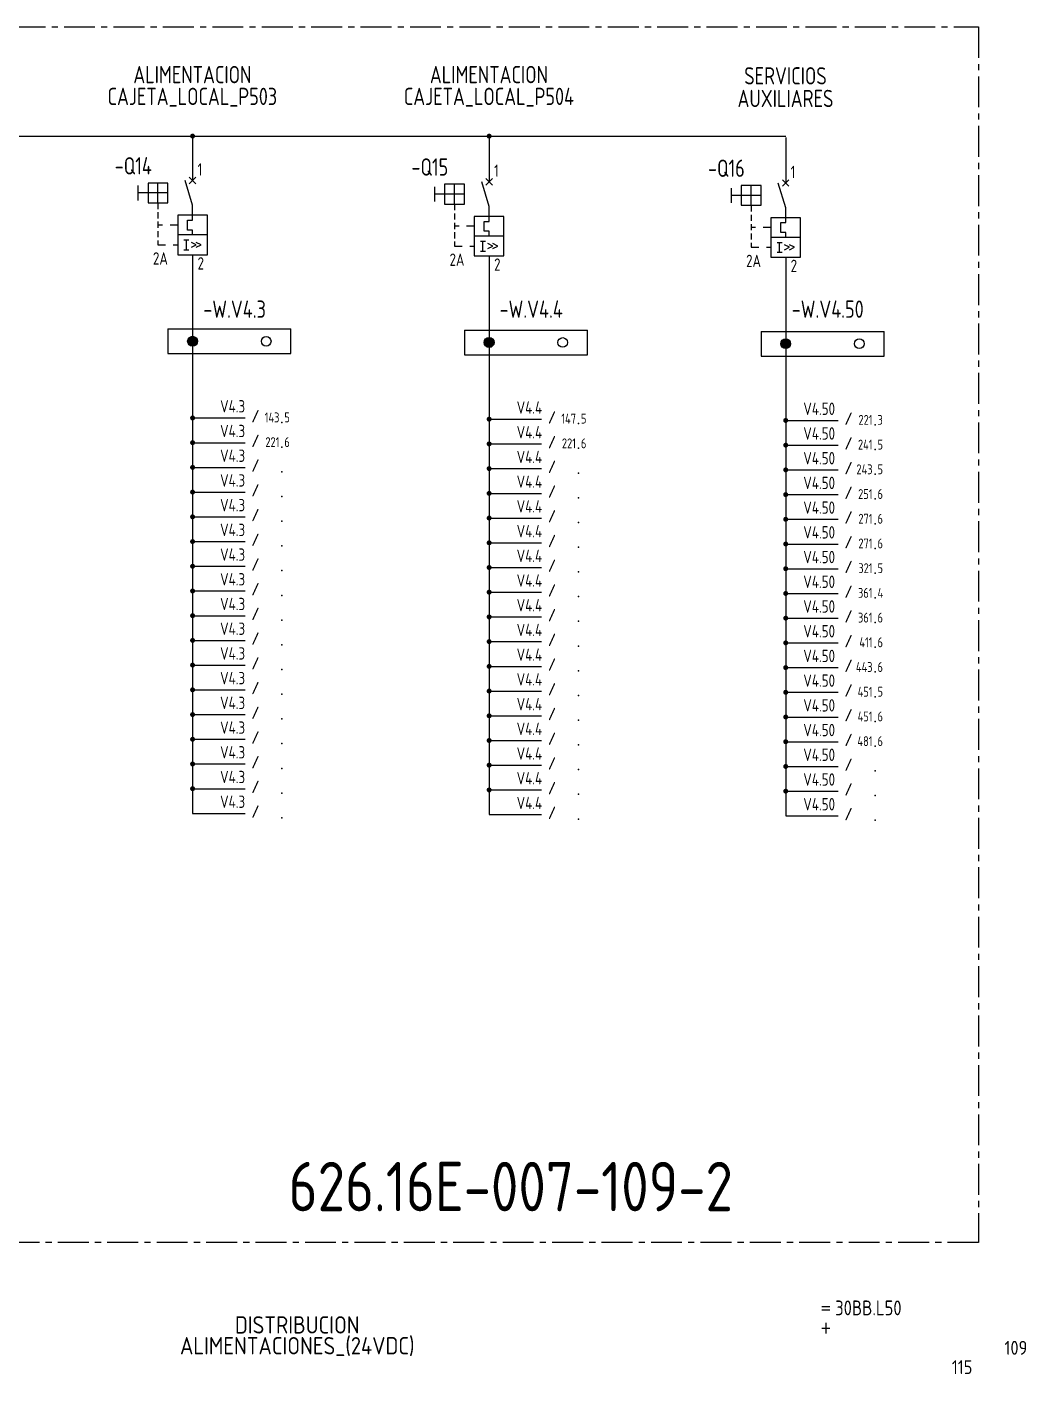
# Model space of a CAD drawing. Extents: x 10 to 414, y 6 to 288.
# Drawn here: x 211.8 to 413.9, y 5.6 to 278.2 of the extents above; entities that cross this region are included whole.
import ezdxf
from ezdxf.enums import TextEntityAlignment as Align

# ---------------------------------------------------------------- set-up
doc = ezdxf.new("R2010")
doc.units = 0
doc.header["$LTSCALE"] = 5
doc.header["$MEASUREMENT"] = 0
doc.header["$PDSIZE"] = -2
for name, pattern in [('CENTER', [2, 1.25, -0.25, 0.25, -0.25]), ('HIDDEN', [0.38, 0.25, -0.13]), ('HIDDEN1', [0.62, 0.31, -0.31])]:
    doc.linetypes.add(name, pattern=pattern)
doc.layers.get('0').update_dxf_attribs({"linetype": 'CONTINUOUS'})
doc.layers.add('CART', color=7, linetype='CONTINUOUS')
doc.styles.add('DIN', font='DIN.shx', dxfattribs={"width": 0.85})
doc.styles.add('ISO', font='DIN', dxfattribs={"width": 0.8})
doc.styles.add('N', font='ROMANS', dxfattribs={"width": 0.85, "height": 3})
doc.styles.add('SIMPLEX', font='SIMPLEX', dxfattribs={"width": 0.85})

# ---------------------------------------------------------------- blocks, each defined once
blk = doc.blocks.new('NOTA')
at = {"color": 5, "linetype": 'Continuous'}
blk.add_line((0, 0), (0, 0), dxfattribs=at)
at = {"color": 3, "style": 'DIN', "width": 0.8}
blk.add_attdef('NOME', text='', height=3.5, dxfattribs=at).set_placement((0, 0), align=Align.MIDDLE)
at = {"color": 7, "style": 'SIMPLEX', "flags": 9}
for tag, p in [('TIPO', (-2.04, -5.14)), ('QUADRO', (-2.04, -7.64))]:
    blk.add_attdef(tag, p, '', height=1, dxfattribs=at)
blk = doc.blocks.new('CEI1076')
blk.add_point((-3.5, -1))
at = {"style": 'ISO'}
blk.add_text('/', height=2.5, dxfattribs=at).set_placement((-8, -1), align=Align.RIGHT)
at = {"color": 7, "linetype": 'Continuous', "style": 'ISO'}
blk.add_attdef('NOME', (3.5, 1), '', height=2.5, dxfattribs=at)
for tag, height, style, flags, p in [('FG', 2, 'ISO', 8, (-4, -1)), ('#LINEA', 2.5, 'SIMPLEX', 1, (13.5, -4))]:
    blk.add_attdef(tag, text='', height=height, dxfattribs=dict(style=style, flags=flags)).set_placement(p, align=Align.RIGHT)
for tag, p, height, style, flags in [('CAT', (-3, -1), 2, 'ISO', 8), ('PRES', (2.5, -8.5), 2.5, 'SIMPLEX', 9)]:
    blk.add_attdef(tag, p, '', height=height, dxfattribs=dict(style=style, flags=flags))

msp = doc.modelspace()

# ---------------------------------------------------------------- linework, layer by layer
at = {"color": 3, "linetype": 'CENTER'}
for p, q in [((29.32, 278.17), (404.32, 278.17)), ((404.32, 278.17), (404.32, 32.29)), ((404.32, 32.29), (29.32, 32.29))]:
    msp.add_line(p, q, dxfattribs=at)
at = {"color": 5, "linetype": 'Continuous'}
for p, q in [((245.27, 268.54), (245.27, 268.54)), ((305.27, 268.54), (305.27, 268.54))]:
    msp.add_line(p, q, dxfattribs=at)
for p, q in [((245.32, 256.34), (245.32, 247.09)), ((65.32, 256.09), (365.32, 256.09)), ((305.32, 256.09), (305.32, 246.84)), ((365.32, 255.84), (365.32, 246.59)), ((234.32, 243.09), (234.32, 246.09)), ((240.32, 246.59), (236.32, 246.59)), ((236.32, 246.59), (236.32, 242.59)), ((238.32, 242.59), (238.32, 246.59)), ((240.32, 242.59), (240.32, 246.59)), ((245.32, 242.09), (243.82, 247.09)), ((294.32, 242.84), (294.32, 245.84)), ((300.32, 246.34), (296.32, 246.34)), ((296.32, 246.34), (296.32, 242.34)), ((298.32, 242.34), (298.32, 246.34)), ((300.32, 242.34), (300.32, 246.34)), ((305.32, 241.84), (303.82, 246.84)), ((354.32, 242.59), (354.32, 245.59)), ((356.32, 246.09), (356.32, 242.09)), ((360.32, 246.09), (356.32, 246.09)), ((358.32, 242.09), (358.32, 246.09)), ((360.32, 242.09), (360.32, 246.09)), ((365.32, 241.59), (363.82, 246.59)), ((240.32, 244.59), (234.32, 244.59)), ((236.32, 242.59), (240.32, 242.59)), ((300.32, 244.34), (294.32, 244.34)), ((360.32, 244.09), (354.32, 244.09)), ((248.32, 240.09), (242.32, 240.09)), ((242.32, 240.09), (242.32, 232.09)), ((245.32, 239.09), (245.32, 242.09)), ((248.32, 232.09), (248.32, 240.09)), ((296.32, 242.34), (300.32, 242.34)), ((308.32, 239.84), (302.32, 239.84)), ((302.32, 239.84), (302.32, 231.84)), ((305.32, 238.84), (305.32, 241.84)), ((308.32, 231.84), (308.32, 239.84)), ((356.32, 242.09), (360.32, 242.09)), ((365.32, 238.59), (365.32, 241.59)), ((244.32, 237.09), (244.32, 239.09)), ((244.32, 239.09), (245.32, 239.09)), ((304.32, 238.84), (305.32, 238.84)), ((304.32, 236.84), (304.32, 238.84)), ((368.32, 239.59), (362.32, 239.59)), ((362.32, 239.59), (362.32, 231.59)), ((364.32, 236.59), (364.32, 238.59)), ((364.32, 238.59), (365.32, 238.59)), ((368.32, 231.59), (368.32, 239.59)), ((248.32, 236.09), (242.32, 236.09)), ((243.57, 235.09), (244.57, 235.09)), ((244.07, 233.09), (244.07, 235.09)), ((245.32, 237.09), (244.32, 237.09)), ((246.07, 234.09), (245.07, 234.59)), ((245.32, 236.09), (245.32, 237.09)), ((247.07, 234.09), (246.07, 234.59)), ((308.32, 235.84), (302.32, 235.84)), ((303.57, 234.84), (304.57, 234.84)), ((304.07, 232.84), (304.07, 234.84)), ((305.32, 236.84), (304.32, 236.84)), ((305.32, 235.84), (305.32, 236.84)), ((368.32, 235.59), (362.32, 235.59)), ((363.57, 234.59), (364.57, 234.59)), ((364.07, 232.59), (364.07, 234.59)), ((365.32, 236.59), (364.32, 236.59)), ((365.32, 235.59), (365.32, 236.59)), ((242.32, 232.09), (248.32, 232.09)), ((243.57, 233.09), (244.57, 233.09)), ((245.07, 233.59), (246.07, 234.09)), ((245.32, 232.09), (245.32, 119.07)), ((246.07, 233.59), (247.07, 234.09)), ((302.32, 231.84), (308.32, 231.84)), ((303.57, 232.84), (304.57, 232.84)), ((306.07, 233.84), (305.07, 234.34)), ((305.07, 233.34), (306.07, 233.84)), ((305.32, 231.84), (305.32, 118.82)), ((307.07, 233.84), (306.07, 234.34)), ((306.07, 233.34), (307.07, 233.84)), ((363.57, 232.59), (364.57, 232.59)), ((366.07, 233.59), (365.07, 234.09)), ((365.07, 233.09), (366.07, 233.59)), ((367.07, 233.59), (366.07, 234.09)), ((366.07, 233.09), (367.07, 233.59)), ((362.32, 231.59), (368.32, 231.59)), ((365.32, 231.59), (365.32, 118.57))]:
    msp.add_line(p, q)
at = {"linetype": 'Continuous'}
for p, q in [((244.66, 246.43), (245.98, 247.75)), ((244.66, 247.75), (245.98, 246.43)), ((304.66, 246.18), (305.98, 247.5)), ((304.66, 247.5), (305.98, 246.18)), ((364.66, 245.93), (365.98, 247.25)), ((364.66, 247.25), (365.98, 245.93)), ((245.32, 199.07), (255.93, 199.07)), ((305.32, 198.82), (315.93, 198.82)), ((365.32, 198.57), (375.93, 198.57)), ((245.32, 194.07), (255.93, 194.07)), ((305.32, 193.82), (315.93, 193.82)), ((365.32, 193.57), (375.93, 193.57)), ((245.32, 189.07), (255.93, 189.07)), ((305.32, 188.82), (315.93, 188.82)), ((365.32, 188.57), (375.93, 188.57)), ((245.32, 184.07), (255.93, 184.07)), ((305.32, 183.82), (315.93, 183.82)), ((365.32, 183.57), (375.93, 183.57)), ((245.32, 179.07), (255.93, 179.07)), ((305.32, 178.82), (315.93, 178.82)), ((365.32, 178.57), (375.93, 178.57)), ((245.32, 174.07), (255.93, 174.07)), ((305.32, 173.82), (315.93, 173.82)), ((365.32, 173.57), (375.93, 173.57)), ((245.32, 169.07), (255.93, 169.07)), ((305.32, 168.82), (315.93, 168.82)), ((365.32, 168.57), (375.93, 168.57)), ((245.32, 164.07), (255.93, 164.07)), ((305.32, 163.82), (315.93, 163.82)), ((365.32, 163.57), (375.93, 163.57)), ((245.32, 159.07), (255.93, 159.07)), ((305.32, 158.82), (315.93, 158.82)), ((365.32, 158.57), (375.93, 158.57)), ((245.32, 154.07), (255.93, 154.07)), ((305.32, 153.82), (315.93, 153.82)), ((365.32, 153.57), (375.93, 153.57)), ((245.32, 149.07), (255.93, 149.07)), ((305.32, 148.82), (315.93, 148.82)), ((365.32, 148.57), (375.93, 148.57)), ((245.32, 144.07), (255.93, 144.07)), ((305.32, 143.82), (315.93, 143.82)), ((365.32, 143.57), (375.93, 143.57)), ((245.32, 139.07), (255.93, 139.07)), ((305.32, 138.82), (315.93, 138.82)), ((365.32, 138.57), (375.93, 138.57)), ((245.32, 134.07), (255.93, 134.07)), ((305.32, 133.82), (315.93, 133.82)), ((365.32, 133.57), (375.93, 133.57)), ((245.32, 129.07), (255.93, 129.07)), ((305.32, 128.82), (315.93, 128.82)), ((365.32, 128.57), (375.93, 128.57)), ((245.32, 124.07), (255.93, 124.07)), ((305.32, 123.82), (315.93, 123.82)), ((365.32, 123.57), (375.93, 123.57)), ((245.32, 119.07), (255.93, 119.07)), ((305.32, 118.82), (315.93, 118.82)), ((365.32, 118.57), (375.93, 118.57))]:
    msp.add_line(p, q, dxfattribs=at)
at = {"linetype": 'HIDDEN'}
for p, q in [((238.32, 242.59), (238.32, 234.09)), ((298.32, 242.34), (298.32, 233.84)), ((358.32, 242.09), (358.32, 233.59))]:
    msp.add_line(p, q, dxfattribs=at)
at = {"linetype": 'HIDDEN1'}
for p, q in [((242.32, 238.09), (238.32, 238.09)), ((302.32, 237.84), (298.32, 237.84)), ((362.32, 237.59), (358.32, 237.59)), ((238.32, 234.09), (242.32, 234.09)), ((298.32, 233.84), (302.32, 233.84)), ((358.32, 233.59), (362.32, 233.59))]:
    msp.add_line(p, q, dxfattribs=at)
at = {"color": 4, "linetype": 'Continuous'}
for p, q in [((240.32, 217.09), (265.21, 217.09)), ((300.32, 216.84), (325.21, 216.84)), ((360.32, 216.59), (385.21, 216.59)), ((240.32, 212.09), (265.21, 212.09)), ((300.32, 211.84), (325.21, 211.84)), ((360.32, 211.59), (385.21, 211.59))]:
    msp.add_line(p, q, dxfattribs=at)
at = {"color": 4}
for p, q in [((240.32, 217.09), (240.32, 212.09)), ((265.21, 212.09), (265.21, 217.09)), ((300.32, 216.84), (300.32, 211.84)), ((325.21, 211.84), (325.21, 216.84)), ((360.32, 216.59), (360.32, 211.59)), ((385.21, 211.59), (385.21, 216.59))]:
    msp.add_line(p, q, dxfattribs=at)
for points, const_width in [([(245.07, 256.09, 1), (245.57, 256.09, 1)], 0.5), ([(305.07, 256.09, 1), (305.57, 256.09, 1)], 0.5), ([(244.82, 214.59, 1), (245.82, 214.59, 1)], 1), ([(304.82, 214.34, 1), (305.82, 214.34, 1)], 1), ([(364.82, 214.09, 1), (365.82, 214.09, 1)], 1), ([(245.07, 199.07, 1), (245.57, 199.07, 1)], 0.5), ([(305.07, 198.82, 1), (305.57, 198.82, 1)], 0.5), ([(365.07, 198.57, 1), (365.57, 198.57, 1)], 0.5), ([(245.07, 194.07, 1), (245.57, 194.07, 1)], 0.5), ([(305.07, 193.82, 1), (305.57, 193.82, 1)], 0.5), ([(365.07, 193.57, 1), (365.57, 193.57, 1)], 0.5), ([(245.07, 189.07, 1), (245.57, 189.07, 1)], 0.5), ([(305.07, 188.82, 1), (305.57, 188.82, 1)], 0.5), ([(365.07, 188.57, 1), (365.57, 188.57, 1)], 0.5), ([(245.07, 184.07, 1), (245.57, 184.07, 1)], 0.5), ([(305.07, 183.82, 1), (305.57, 183.82, 1)], 0.5), ([(365.07, 183.57, 1), (365.57, 183.57, 1)], 0.5), ([(245.07, 179.07, 1), (245.57, 179.07, 1)], 0.5), ([(305.07, 178.82, 1), (305.57, 178.82, 1)], 0.5), ([(365.07, 178.57, 1), (365.57, 178.57, 1)], 0.5), ([(245.07, 174.07, 1), (245.57, 174.07, 1)], 0.5), ([(305.07, 173.82, 1), (305.57, 173.82, 1)], 0.5), ([(365.07, 173.57, 1), (365.57, 173.57, 1)], 0.5), ([(245.07, 169.07, 1), (245.57, 169.07, 1)], 0.5), ([(305.07, 168.82, 1), (305.57, 168.82, 1)], 0.5), ([(365.07, 168.57, 1), (365.57, 168.57, 1)], 0.5), ([(245.07, 164.07, 1), (245.57, 164.07, 1)], 0.5), ([(305.07, 163.82, 1), (305.57, 163.82, 1)], 0.5), ([(365.07, 163.57, 1), (365.57, 163.57, 1)], 0.5), ([(245.07, 159.07, 1), (245.57, 159.07, 1)], 0.5), ([(305.07, 158.82, 1), (305.57, 158.82, 1)], 0.5), ([(365.07, 158.57, 1), (365.57, 158.57, 1)], 0.5), ([(245.07, 154.07, 1), (245.57, 154.07, 1)], 0.5), ([(305.07, 153.82, 1), (305.57, 153.82, 1)], 0.5), ([(365.07, 153.57, 1), (365.57, 153.57, 1)], 0.5), ([(245.07, 149.07, 1), (245.57, 149.07, 1)], 0.5), ([(305.07, 148.82, 1), (305.57, 148.82, 1)], 0.5), ([(365.07, 148.57, 1), (365.57, 148.57, 1)], 0.5), ([(245.07, 144.07, 1), (245.57, 144.07, 1)], 0.5), ([(305.07, 143.82, 1), (305.57, 143.82, 1)], 0.5), ([(365.07, 143.57, 1), (365.57, 143.57, 1)], 0.5), ([(245.07, 139.07, 1), (245.57, 139.07, 1)], 0.5), ([(305.07, 138.82, 1), (305.57, 138.82, 1)], 0.5), ([(365.07, 138.57, 1), (365.57, 138.57, 1)], 0.5), ([(245.07, 134.07, 1), (245.57, 134.07, 1)], 0.5), ([(305.07, 133.82, 1), (305.57, 133.82, 1)], 0.5), ([(365.07, 133.57, 1), (365.57, 133.57, 1)], 0.5), ([(245.07, 129.07, 1), (245.57, 129.07, 1)], 0.5), ([(305.07, 128.82, 1), (305.57, 128.82, 1)], 0.5), ([(365.07, 128.57, 1), (365.57, 128.57, 1)], 0.5), ([(245.07, 124.07, 1), (245.57, 124.07, 1)], 0.5), ([(305.07, 123.82, 1), (305.57, 123.82, 1)], 0.5), ([(365.07, 123.57, 1), (365.57, 123.57, 1)], 0.5)]:
    msp.add_lwpolyline(points, format="xyb", close=True, dxfattribs=dict(const_width=const_width))
for centre in [(245.32, 214.59), (245.32, 214.59), (245.32, 214.59), (305.32, 214.34), (305.32, 214.34), (305.32, 214.34), (365.32, 214.09), (365.32, 214.09), (365.32, 214.09)]:
    msp.add_circle(centre, 1)
at = {"linetype": 'Continuous'}
for centre in [(260.21, 214.59), (320.21, 214.34), (380.21, 214.09)]:
    msp.add_circle(centre, 0.981, dxfattribs=at)

# ---------------------------------------------------------------- block references
for p, values in [((233.32, 250.09), {'NOME': '-Q14'}), ((293.32, 249.84), {'NOME': '-Q15'}), ((353.32, 249.59), {'NOME': '-Q16'}), ((253.82, 221.09), {'NOME': '-W.V4.3'}), ((313.82, 221.09), {'NOME': '-W.V4.4'}), ((373.82, 221.09), {'NOME': '-W.V4.50'})]:
    msp.add_blockref('NOTA', p).add_auto_attribs(values)
ref = msp.add_blockref('CEI1076', (266.89, 199.18))
ref.add_attrib('NOME', 'V4.3', (250.89, 200.18), dxfattribs={"color": 7, "linetype": 'Continuous', "height": 2.5, "style": 'DIN', "width": 0.8})
ref.add_attrib('FG', '143', dxfattribs={"height": 2, "style": 'DIN', "width": 0.8, "flags": 8}).set_placement((262.89, 198.18), align=Align.RIGHT)
ref.add_attrib('CAT', '5', (263.89, 198.18), dxfattribs={"height": 2, "style": 'DIN', "width": 0.8, "flags": 8})
ref = msp.add_blockref('CEI1076', (326.89, 198.93))
ref.add_attrib('NOME', 'V4.4', (310.89, 199.93), dxfattribs={"color": 7, "linetype": 'Continuous', "height": 2.5, "style": 'DIN', "width": 0.8})
ref.add_attrib('FG', '147', dxfattribs={"height": 2, "style": 'DIN', "width": 0.8, "flags": 8}).set_placement((322.89, 197.93), align=Align.RIGHT)
ref.add_attrib('CAT', '5', (323.89, 197.93), dxfattribs={"height": 2, "style": 'DIN', "width": 0.8, "flags": 8})
ref = msp.add_blockref('CEI1076', (386.89, 198.68))
ref.add_attrib('NOME', 'V4.50', (368.89, 199.68), dxfattribs={"color": 7, "linetype": 'Continuous', "height": 2.5, "style": 'DIN', "width": 0.8})
ref.add_attrib('FG', '221', dxfattribs={"height": 2, "style": 'DIN', "width": 0.8, "flags": 8}).set_placement((382.89, 197.68), align=Align.RIGHT)
ref.add_attrib('CAT', '3', (383.89, 197.68), dxfattribs={"height": 2, "style": 'DIN', "width": 0.8, "flags": 8})
ref = msp.add_blockref('CEI1076', (266.89, 194.18))
ref.add_attrib('NOME', 'V4.3', (250.89, 195.18), dxfattribs={"color": 7, "linetype": 'Continuous', "height": 2.5, "style": 'DIN', "width": 0.8})
ref.add_attrib('FG', '221', dxfattribs={"height": 2, "style": 'DIN', "width": 0.8, "flags": 8}).set_placement((262.89, 193.18), align=Align.RIGHT)
ref.add_attrib('CAT', '6', (263.89, 193.18), dxfattribs={"height": 2, "style": 'DIN', "width": 0.8, "flags": 8})
ref = msp.add_blockref('CEI1076', (326.89, 193.93))
ref.add_attrib('NOME', 'V4.4', (310.89, 194.93), dxfattribs={"color": 7, "linetype": 'Continuous', "height": 2.5, "style": 'DIN', "width": 0.8})
ref.add_attrib('FG', '221', dxfattribs={"height": 2, "style": 'DIN', "width": 0.8, "flags": 8}).set_placement((322.89, 192.93), align=Align.RIGHT)
ref.add_attrib('CAT', '6', (323.89, 192.93), dxfattribs={"height": 2, "style": 'DIN', "width": 0.8, "flags": 8})
ref = msp.add_blockref('CEI1076', (386.89, 193.68))
ref.add_attrib('NOME', 'V4.50', (368.89, 194.68), dxfattribs={"color": 7, "linetype": 'Continuous', "height": 2.5, "style": 'DIN', "width": 0.8})
ref.add_attrib('FG', '241', dxfattribs={"height": 2, "style": 'DIN', "width": 0.8, "flags": 8}).set_placement((382.89, 192.68), align=Align.RIGHT)
ref.add_attrib('CAT', '5', (383.89, 192.68), dxfattribs={"height": 2, "style": 'DIN', "width": 0.8, "flags": 8})
ref = msp.add_blockref('CEI1076', (266.89, 189.18))
ref.add_attrib('NOME', 'V4.3', (250.89, 190.18), dxfattribs={"color": 7, "linetype": 'Continuous', "height": 2.5, "style": 'DIN', "width": 0.8})
ref = msp.add_blockref('CEI1076', (326.89, 188.93))
ref.add_attrib('NOME', 'V4.4', (310.89, 189.93), dxfattribs={"color": 7, "linetype": 'Continuous', "height": 2.5, "style": 'DIN', "width": 0.8})
ref = msp.add_blockref('CEI1076', (386.89, 188.68))
ref.add_attrib('NOME', 'V4.50', (368.89, 189.68), dxfattribs={"color": 7, "linetype": 'Continuous', "height": 2.5, "style": 'DIN', "width": 0.8})
ref.add_attrib('FG', '243', dxfattribs={"height": 2, "style": 'DIN', "width": 0.8, "flags": 8}).set_placement((382.89, 187.68), align=Align.RIGHT)
ref.add_attrib('CAT', '5', (383.89, 187.68), dxfattribs={"height": 2, "style": 'DIN', "width": 0.8, "flags": 8})
ref = msp.add_blockref('CEI1076', (266.89, 184.18))
ref.add_attrib('NOME', 'V4.3', (250.89, 185.18), dxfattribs={"color": 7, "linetype": 'Continuous', "height": 2.5, "style": 'DIN', "width": 0.8})
ref = msp.add_blockref('CEI1076', (326.89, 183.93))
ref.add_attrib('NOME', 'V4.4', (310.89, 184.93), dxfattribs={"color": 7, "linetype": 'Continuous', "height": 2.5, "style": 'DIN', "width": 0.8})
ref = msp.add_blockref('CEI1076', (386.89, 183.68))
ref.add_attrib('NOME', 'V4.50', (368.89, 184.68), dxfattribs={"color": 7, "linetype": 'Continuous', "height": 2.5, "style": 'DIN', "width": 0.8})
ref.add_attrib('FG', '251', dxfattribs={"height": 2, "style": 'DIN', "width": 0.8, "flags": 8}).set_placement((382.89, 182.68), align=Align.RIGHT)
ref.add_attrib('CAT', '6', (383.89, 182.68), dxfattribs={"height": 2, "style": 'DIN', "width": 0.8, "flags": 8})
ref = msp.add_blockref('CEI1076', (266.89, 179.18))
ref.add_attrib('NOME', 'V4.3', (250.89, 180.18), dxfattribs={"color": 7, "linetype": 'Continuous', "height": 2.5, "style": 'DIN', "width": 0.8})
ref = msp.add_blockref('CEI1076', (326.89, 178.93))
ref.add_attrib('NOME', 'V4.4', (310.89, 179.93), dxfattribs={"color": 7, "linetype": 'Continuous', "height": 2.5, "style": 'DIN', "width": 0.8})
ref = msp.add_blockref('CEI1076', (386.89, 178.68))
ref.add_attrib('NOME', 'V4.50', (368.89, 179.68), dxfattribs={"color": 7, "linetype": 'Continuous', "height": 2.5, "style": 'DIN', "width": 0.8})
ref.add_attrib('FG', '271', dxfattribs={"height": 2, "style": 'DIN', "width": 0.8, "flags": 8}).set_placement((382.89, 177.68), align=Align.RIGHT)
ref.add_attrib('CAT', '6', (383.89, 177.68), dxfattribs={"height": 2, "style": 'DIN', "width": 0.8, "flags": 8})
ref = msp.add_blockref('CEI1076', (266.89, 174.18))
ref.add_attrib('NOME', 'V4.3', (250.89, 175.18), dxfattribs={"color": 7, "linetype": 'Continuous', "height": 2.5, "style": 'DIN', "width": 0.8})
ref = msp.add_blockref('CEI1076', (326.89, 173.93))
ref.add_attrib('NOME', 'V4.4', (310.89, 174.93), dxfattribs={"color": 7, "linetype": 'Continuous', "height": 2.5, "style": 'DIN', "width": 0.8})
ref = msp.add_blockref('CEI1076', (386.89, 173.68))
ref.add_attrib('NOME', 'V4.50', (368.89, 174.68), dxfattribs={"color": 7, "linetype": 'Continuous', "height": 2.5, "style": 'DIN', "width": 0.8})
ref.add_attrib('FG', '271', dxfattribs={"height": 2, "style": 'DIN', "width": 0.8, "flags": 8}).set_placement((382.89, 172.68), align=Align.RIGHT)
ref.add_attrib('CAT', '6', (383.89, 172.68), dxfattribs={"height": 2, "style": 'DIN', "width": 0.8, "flags": 8})
ref = msp.add_blockref('CEI1076', (266.89, 169.18))
ref.add_attrib('NOME', 'V4.3', (250.89, 170.18), dxfattribs={"color": 7, "linetype": 'Continuous', "height": 2.5, "style": 'DIN', "width": 0.8})
ref = msp.add_blockref('CEI1076', (326.89, 168.93))
ref.add_attrib('NOME', 'V4.4', (310.89, 169.93), dxfattribs={"color": 7, "linetype": 'Continuous', "height": 2.5, "style": 'DIN', "width": 0.8})
ref = msp.add_blockref('CEI1076', (386.89, 168.68))
ref.add_attrib('NOME', 'V4.50', (368.89, 169.68), dxfattribs={"color": 7, "linetype": 'Continuous', "height": 2.5, "style": 'DIN', "width": 0.8})
ref.add_attrib('FG', '321', dxfattribs={"height": 2, "style": 'DIN', "width": 0.8, "flags": 8}).set_placement((382.89, 167.68), align=Align.RIGHT)
ref.add_attrib('CAT', '5', (383.89, 167.68), dxfattribs={"height": 2, "style": 'DIN', "width": 0.8, "flags": 8})
ref = msp.add_blockref('CEI1076', (266.89, 164.18))
ref.add_attrib('NOME', 'V4.3', (250.89, 165.18), dxfattribs={"color": 7, "linetype": 'Continuous', "height": 2.5, "style": 'DIN', "width": 0.8})
ref = msp.add_blockref('CEI1076', (326.89, 163.93))
ref.add_attrib('NOME', 'V4.4', (310.89, 164.93), dxfattribs={"color": 7, "linetype": 'Continuous', "height": 2.5, "style": 'DIN', "width": 0.8})
ref = msp.add_blockref('CEI1076', (386.89, 163.68))
ref.add_attrib('NOME', 'V4.50', (368.89, 164.68), dxfattribs={"color": 7, "linetype": 'Continuous', "height": 2.5, "style": 'DIN', "width": 0.8})
ref.add_attrib('FG', '361', dxfattribs={"height": 2, "style": 'DIN', "width": 0.8, "flags": 8}).set_placement((382.89, 162.68), align=Align.RIGHT)
ref.add_attrib('CAT', '4', (383.89, 162.68), dxfattribs={"height": 2, "style": 'DIN', "width": 0.8, "flags": 8})
ref = msp.add_blockref('CEI1076', (266.89, 159.18))
ref.add_attrib('NOME', 'V4.3', (250.89, 160.18), dxfattribs={"color": 7, "linetype": 'Continuous', "height": 2.5, "style": 'DIN', "width": 0.8})
ref = msp.add_blockref('CEI1076', (326.89, 158.93))
ref.add_attrib('NOME', 'V4.4', (310.89, 159.93), dxfattribs={"color": 7, "linetype": 'Continuous', "height": 2.5, "style": 'DIN', "width": 0.8})
ref = msp.add_blockref('CEI1076', (386.89, 158.68))
ref.add_attrib('NOME', 'V4.50', (368.89, 159.68), dxfattribs={"color": 7, "linetype": 'Continuous', "height": 2.5, "style": 'DIN', "width": 0.8})
ref.add_attrib('FG', '361', dxfattribs={"height": 2, "style": 'DIN', "width": 0.8, "flags": 8}).set_placement((382.89, 157.68), align=Align.RIGHT)
ref.add_attrib('CAT', '6', (383.89, 157.68), dxfattribs={"height": 2, "style": 'DIN', "width": 0.8, "flags": 8})
ref = msp.add_blockref('CEI1076', (266.89, 154.18))
ref.add_attrib('NOME', 'V4.3', (250.89, 155.18), dxfattribs={"color": 7, "linetype": 'Continuous', "height": 2.5, "style": 'DIN', "width": 0.8})
ref = msp.add_blockref('CEI1076', (326.89, 153.93))
ref.add_attrib('NOME', 'V4.4', (310.89, 154.93), dxfattribs={"color": 7, "linetype": 'Continuous', "height": 2.5, "style": 'DIN', "width": 0.8})
ref = msp.add_blockref('CEI1076', (386.89, 153.68))
ref.add_attrib('NOME', 'V4.50', (368.89, 154.68), dxfattribs={"color": 7, "linetype": 'Continuous', "height": 2.5, "style": 'DIN', "width": 0.8})
ref.add_attrib('FG', '411', dxfattribs={"height": 2, "style": 'DIN', "width": 0.8, "flags": 8}).set_placement((382.89, 152.68), align=Align.RIGHT)
ref.add_attrib('CAT', '6', (383.89, 152.68), dxfattribs={"height": 2, "style": 'DIN', "width": 0.8, "flags": 8})
ref = msp.add_blockref('CEI1076', (266.89, 149.18))
ref.add_attrib('NOME', 'V4.3', (250.89, 150.18), dxfattribs={"color": 7, "linetype": 'Continuous', "height": 2.5, "style": 'DIN', "width": 0.8})
ref = msp.add_blockref('CEI1076', (326.89, 148.93))
ref.add_attrib('NOME', 'V4.4', (310.89, 149.93), dxfattribs={"color": 7, "linetype": 'Continuous', "height": 2.5, "style": 'DIN', "width": 0.8})
ref = msp.add_blockref('CEI1076', (386.89, 148.68))
ref.add_attrib('NOME', 'V4.50', (368.89, 149.68), dxfattribs={"color": 7, "linetype": 'Continuous', "height": 2.5, "style": 'DIN', "width": 0.8})
ref.add_attrib('FG', '443', dxfattribs={"height": 2, "style": 'DIN', "width": 0.8, "flags": 8}).set_placement((382.89, 147.68), align=Align.RIGHT)
ref.add_attrib('CAT', '6', (383.89, 147.68), dxfattribs={"height": 2, "style": 'DIN', "width": 0.8, "flags": 8})
ref = msp.add_blockref('CEI1076', (266.89, 144.18))
ref.add_attrib('NOME', 'V4.3', (250.89, 145.18), dxfattribs={"color": 7, "linetype": 'Continuous', "height": 2.5, "style": 'DIN', "width": 0.8})
ref = msp.add_blockref('CEI1076', (326.89, 143.93))
ref.add_attrib('NOME', 'V4.4', (310.89, 144.93), dxfattribs={"color": 7, "linetype": 'Continuous', "height": 2.5, "style": 'DIN', "width": 0.8})
ref = msp.add_blockref('CEI1076', (386.89, 143.68))
ref.add_attrib('NOME', 'V4.50', (368.89, 144.68), dxfattribs={"color": 7, "linetype": 'Continuous', "height": 2.5, "style": 'DIN', "width": 0.8})
ref.add_attrib('FG', '451', dxfattribs={"height": 2, "style": 'DIN', "width": 0.8, "flags": 8}).set_placement((382.89, 142.68), align=Align.RIGHT)
ref.add_attrib('CAT', '5', (383.89, 142.68), dxfattribs={"height": 2, "style": 'DIN', "width": 0.8, "flags": 8})
ref = msp.add_blockref('CEI1076', (266.89, 139.18))
ref.add_attrib('NOME', 'V4.3', (250.89, 140.18), dxfattribs={"color": 7, "linetype": 'Continuous', "height": 2.5, "style": 'DIN', "width": 0.8})
ref = msp.add_blockref('CEI1076', (326.89, 138.93))
ref.add_attrib('NOME', 'V4.4', (310.89, 139.93), dxfattribs={"color": 7, "linetype": 'Continuous', "height": 2.5, "style": 'DIN', "width": 0.8})
ref = msp.add_blockref('CEI1076', (386.89, 138.68))
ref.add_attrib('NOME', 'V4.50', (368.89, 139.68), dxfattribs={"color": 7, "linetype": 'Continuous', "height": 2.5, "style": 'DIN', "width": 0.8})
ref.add_attrib('FG', '451', dxfattribs={"height": 2, "style": 'DIN', "width": 0.8, "flags": 8}).set_placement((382.89, 137.68), align=Align.RIGHT)
ref.add_attrib('CAT', '6', (383.89, 137.68), dxfattribs={"height": 2, "style": 'DIN', "width": 0.8, "flags": 8})
ref = msp.add_blockref('CEI1076', (266.89, 134.18))
ref.add_attrib('NOME', 'V4.3', (250.89, 135.18), dxfattribs={"color": 7, "linetype": 'Continuous', "height": 2.5, "style": 'DIN', "width": 0.8})
ref = msp.add_blockref('CEI1076', (326.89, 133.93))
ref.add_attrib('NOME', 'V4.4', (310.89, 134.93), dxfattribs={"color": 7, "linetype": 'Continuous', "height": 2.5, "style": 'DIN', "width": 0.8})
ref = msp.add_blockref('CEI1076', (386.89, 133.68))
ref.add_attrib('NOME', 'V4.50', (368.89, 134.68), dxfattribs={"color": 7, "linetype": 'Continuous', "height": 2.5, "style": 'DIN', "width": 0.8})
ref.add_attrib('FG', '481', dxfattribs={"height": 2, "style": 'DIN', "width": 0.8, "flags": 8}).set_placement((382.89, 132.68), align=Align.RIGHT)
ref.add_attrib('CAT', '6', (383.89, 132.68), dxfattribs={"height": 2, "style": 'DIN', "width": 0.8, "flags": 8})
ref = msp.add_blockref('CEI1076', (266.89, 129.18))
ref.add_attrib('NOME', 'V4.3', (250.89, 130.18), dxfattribs={"color": 7, "linetype": 'Continuous', "height": 2.5, "style": 'DIN', "width": 0.8})
ref = msp.add_blockref('CEI1076', (326.89, 128.93))
ref.add_attrib('NOME', 'V4.4', (310.89, 129.93), dxfattribs={"color": 7, "linetype": 'Continuous', "height": 2.5, "style": 'DIN', "width": 0.8})
ref = msp.add_blockref('CEI1076', (386.89, 128.68))
ref.add_attrib('NOME', 'V4.50', (368.89, 129.68), dxfattribs={"color": 7, "linetype": 'Continuous', "height": 2.5, "style": 'DIN', "width": 0.8})
ref = msp.add_blockref('CEI1076', (266.89, 124.18))
ref.add_attrib('NOME', 'V4.3', (250.89, 125.18), dxfattribs={"color": 7, "linetype": 'Continuous', "height": 2.5, "style": 'DIN', "width": 0.8})
ref = msp.add_blockref('CEI1076', (326.89, 123.93))
ref.add_attrib('NOME', 'V4.4', (310.89, 124.93), dxfattribs={"color": 7, "linetype": 'Continuous', "height": 2.5, "style": 'DIN', "width": 0.8})
ref = msp.add_blockref('CEI1076', (386.89, 123.68))
ref.add_attrib('NOME', 'V4.50', (368.89, 124.68), dxfattribs={"color": 7, "linetype": 'Continuous', "height": 2.5, "style": 'DIN', "width": 0.8})
ref = msp.add_blockref('CEI1076', (266.89, 119.18))
ref.add_attrib('NOME', 'V4.3', (250.89, 120.18), dxfattribs={"color": 7, "linetype": 'Continuous', "height": 2.5, "style": 'DIN', "width": 0.8})
ref = msp.add_blockref('CEI1076', (326.89, 118.93))
ref.add_attrib('NOME', 'V4.4', (310.89, 119.93), dxfattribs={"color": 7, "linetype": 'Continuous', "height": 2.5, "style": 'DIN', "width": 0.8})
ref = msp.add_blockref('CEI1076', (386.89, 118.68))
ref.add_attrib('NOME', 'V4.50', (368.89, 119.68), dxfattribs={"color": 7, "linetype": 'Continuous', "height": 2.5, "style": 'DIN', "width": 0.8})

# ---------------------------------------------------------------- texts
at = {"style": 'ISO', "width": 0.8}
for s, p in [('1', (246.32, 248.09)), ('1', (306.32, 247.84)), ('1', (366.32, 247.59)), ('2', (246.32, 229.09)), ('2', (306.32, 228.84)), ('2', (366.32, 228.59))]:
    msp.add_text(s, height=2.5, dxfattribs=at).set_placement(p)
for p in [(240.32, 230.09), (300.32, 229.84), (360.32, 229.59)]:
    msp.add_text('2A', height=2.5, dxfattribs=at).set_placement(p, align=Align.RIGHT)
at = {"color": 2, "insert": (264.74, 48.58), "char_height": 10, "width": 111.0411, "attachment_point": 1, "style": 'DIN'}
msp.add_mtext('626.16E-007-109-2', dxfattribs=at)
at = {"color": 7, "style": 'DIN', "width": 0.8}
for tag, p in [('ALIMENTACION', (245.27, 268.54)), ('ALIMENTACION', (305.27, 268.54)), ('SERVICIOS', (365.27, 268.29)), ('CAJETA_LOCAL_P503', (245.27, 263.96)), ('CAJETA_LOCAL_P504', (305.27, 263.96)), ('AUXILIARES', (365.27, 263.71))]:
    msp.add_attdef(tag, text='', height=3.5, dxfattribs=at).set_placement(p, align=Align.MIDDLE)
at = {"layer": 'CART', "color": 3, "style": 'N', "width": 0.85}
for s, p in [('=', (372.24, 17.91)), ('+', (372.24, 13.87))]:
    msp.add_text(s, height=2.5, dxfattribs=at).set_placement(p)
at = {"layer": 'CART', "color": 3, "style": 'DIN', "width": 0.85}
msp.add_attdef('30BB.L50', text='', height=3, dxfattribs=at).set_placement((375.33, 16.63), align=Align.BOTTOM_LEFT)
at = {"layer": 'CART', "color": 2, "style": 'DIN', "width": 0.9, "flags": 1}
for tag, p in [('DISTRIBUCION', (266.5, 15.6)), ('ALIMENTACIONES_(24VDC)', (266.5, 11.39))]:
    msp.add_attdef(tag, text='', height=3.5, dxfattribs=at).set_placement(p, align=Align.MIDDLE)
msp.add_attdef('109', text='', height=2.8, dxfattribs=at).set_placement((414.2, 9.56), align=Align.RIGHT)
at = {"layer": 'CART', "color": 7, "style": 'DIN', "width": 0.9, "flags": 1}
msp.add_attdef('115', (398.93, 5.65), '', height=2.8, dxfattribs=at)

doc.saveas('drawing.dxf')
